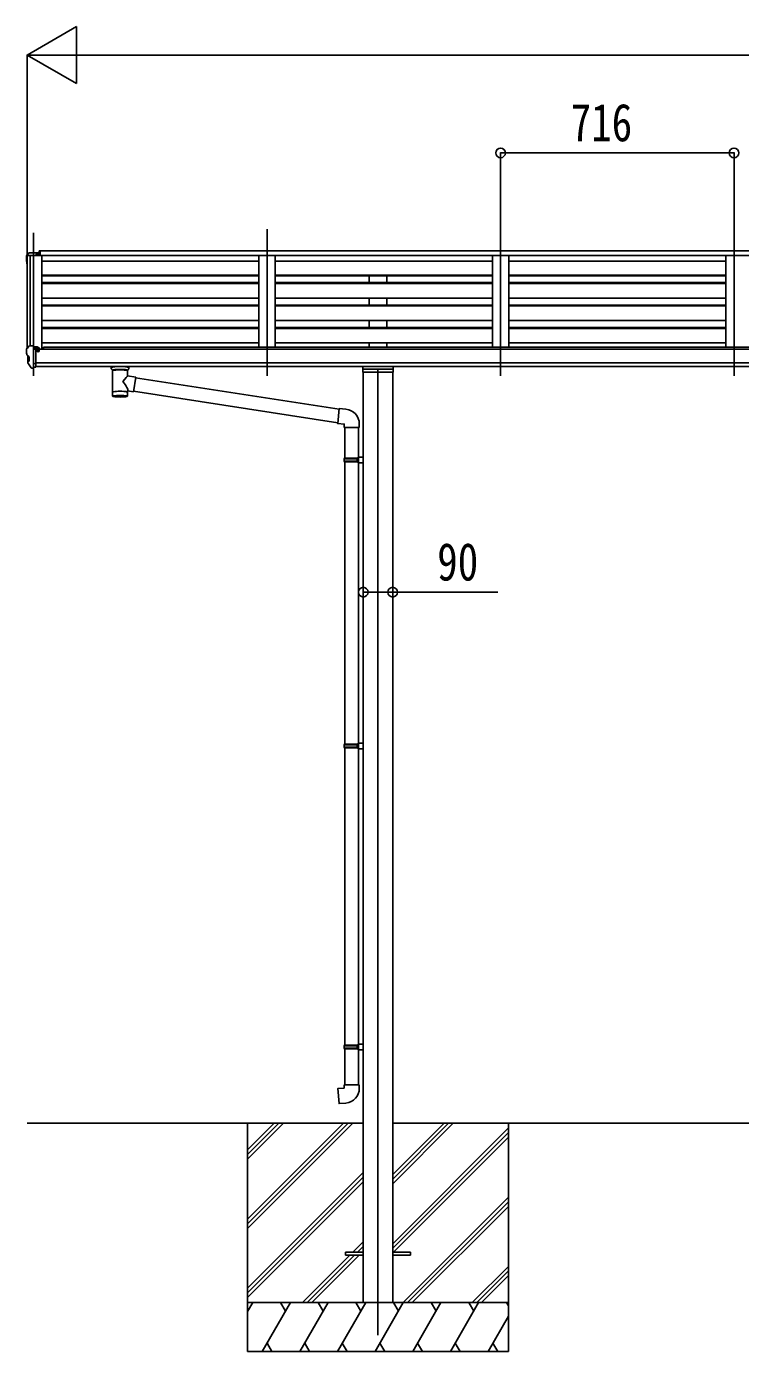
# Model space of a CAD drawing. Units: millimetres, scale not verified. Extents: x -14718 to 14718, y -10395 to 10395.
# Drawn here: x -2745 to -555, y -6038 to -1975 of the extents above; entities that cross this region are included whole.
import ezdxf
from ezdxf.enums import TextEntityAlignment as Align

# ---------------------------------------------------------------- set-up
doc = ezdxf.new("R2010")
doc.units = ezdxf.units.MM
doc.header["$LTSCALE"] = 50
for name, color, linetype in [('0-3_YKK_12', 2, 'Continuous'), ('0-4_YKK_13', 4, 'Continuous'), ('0-5_YKK_A1', 4, 'Continuous'), ('0-6_YKK_D', 6, 'Continuous')]:
    doc.layers.add(name, color=color, linetype=linetype)
doc.styles.add('ＭＳ ゴシック', font='')
doc.styles.get('ＭＳ ゴシック').set_extended_font_data('MS Gothic')

msp = doc.modelspace()

# ---------------------------------------------------------------- linework, layer by layer
at = {"layer": '0-3_YKK_12'}
for p, q in [((-2007.43, -3046.73), (-2007.43, -2596.93)), ((-1291.43, -3046.73), (-1291.43, -2596.93)), ((-575.43, -3046.73), (-575.43, -2596.93)), ((-2723.43, -3046.73), (-2723.43, -2607.63)), ((-1667.43, -3024.43), (-1667.43, -5987.5))]:
    msp.add_line(p, q, dxfattribs=at)
at = {"layer": '0-4_YKK_13'}
for p, q in [((-2745.43, -2678.39), (-2745.43, -2679.02)), ((-2738.52, -2669.59), (-2742.59, -2675.4)), ((-2735.43, -2669.02), (-2737.76, -2669.16)), ((-2735.43, -2669.02), (-2716.93, -2669.02)), ((-2723.43, -2677.1), (-2723.43, -2669.02)), ((-2716.93, -2669.02), (-2706.93, -2669.11)), ((-2716.93, -2677.1), (-2716.93, -2674.2)), ((-2706.93, -2674.2), (-2716.93, -2674.2)), ((-2706.93, -2674.2), (-2706.93, -2669.11)), ((-2706.43, -2662.65), (-2706.43, -2677.1)), ((-2706.43, -2662.65), (-2703.93, -2662.65)), ((-2705.43, -2662.65), (-2705.43, -2677.1)), ((-2745.43, -2964.19), (-2745.43, -2964.82)), ((-2738.52, -2955.39), (-2742.59, -2961.2)), ((-2723.43, -3023.32), (-2723.43, -2954.82)), ((-2721.93, -2955.74), (-2723.43, -2955.74)), ((-2716.93, -2964.56), (-2723.43, -2964.16)), ((-2721.93, -2955.74), (-2721.93, -2961.91)), ((-2712.25, -2957.24), (-2721.93, -2956.52)), ((-2721.93, -2959.51), (-2707.93, -2959.57)), ((-2711.43, -2959.55), (-2711.43, -2957.65)), ((-2706.93, -2960.67), (-2706.93, -2965)), ((-2743.94, -2982.15), (-2737.72, -2988.37)), ((-2741.2, -3004.63), (-2741.2, -2984.89)), ((-2737.43, -2989.07), (-2737.43, -3000.64)), ((-2712.46, -2969.74), (-2711.93, -2969.74)), ((-2711.93, -2969.74), (-2711.63, -2969.74)), ((-2731.05, -3021.51), (-2740.8, -3006.13)), ((-2724.93, -3023.23), (-2728.64, -3023)), ((-2724.93, -3023.23), (-2723.43, -3023.32)), ((-2723.43, -3021.12), (-2722.93, -3021.12)), ((-2722.93, -3021.12), (-2722.43, -3020.12)), ((-2716.93, -3020.12), (-2722.43, -3020.12)), ((-2485.41, -3024.14), (-2485.41, -3018.02)), ((-2481.31, -3028.64), (-2481.33, -3108.93)), ((-2435.51, -3046.21), (-2435.51, -3028.63)), ((-2410.29, -3050.12), (-2435.51, -3046.2)), ((-2431.41, -3024.14), (-2431.41, -3018.02)), ((-1710.93, -3025.69), (-1623.93, -3025.69)), ((-2410.29, -3050.12), (-2417.31, -3095.38)), ((-1786.72, -3148.92), (-2410.62, -3052.13)), ((-2435.5, -3108.93), (-2435.51, -3092.3)), ((-2435.51, -3092.55), (-2417.31, -3095.38)), ((-1790.39, -3190.86), (-2417.06, -3093.64)), ((-1765.71, -3148.74), (-1786.55, -3146.91)), ((-1770.63, -3204.48), (-1724.63, -3204.48)), ((-1768.63, -3204.48), (-1768.63, -3298.48)), ((-1726.63, -3204.48), (-1726.63, -3295.92)), ((-1724.63, -3204.48), (-1724.63, -3193.57)), ((-1770.63, -3300.48), (-1769.63, -3298.48)), ((-1770.63, -3300.48), (-1726.63, -3300.48)), ((-1770.63, -3300.48), (-1770.63, -3308.48)), ((-1770.63, -3308.48), (-1726.63, -3308.48)), ((-1770.63, -3308.48), (-1769.63, -3310.48)), ((-1769.63, -3298.48), (-1726.63, -3298.48)), ((-1769.63, -3310.48), (-1726.63, -3310.48)), ((-1768.63, -3310.48), (-1768.63, -4175.25)), ((-1731.11, -3300.48), (-1731.54, -3298.48)), ((-1728.63, -3295.98), (-1712.63, -3295.51)), ((-1728.63, -3297.98), (-1728.63, -3295.98)), ((-1728.63, -3297.98), (-1726.63, -3297.98)), ((-1728.63, -3312.98), (-1728.63, -3310.98)), ((-1728.63, -3312.98), (-1712.63, -3313.45)), ((-1726.63, -3313.04), (-1726.63, -4172.7)), ((-1712.63, -3295.51), (-1712.63, -3313.45)), ((-1770.63, -4177.25), (-1769.63, -4175.25)), ((-1770.63, -4177.25), (-1726.63, -4177.25)), ((-1770.63, -4177.25), (-1770.63, -4185.25)), ((-1769.63, -4175.25), (-1726.63, -4175.25)), ((-1731.11, -4177.25), (-1731.54, -4175.25)), ((-1728.63, -4172.75), (-1712.63, -4172.28)), ((-1728.63, -4174.75), (-1728.63, -4172.75)), ((-1728.63, -4174.75), (-1726.63, -4174.75)), ((-1712.63, -4172.28), (-1712.63, -4190.23)), ((-1770.63, -4185.25), (-1726.63, -4185.25)), ((-1770.63, -4185.25), (-1769.63, -4187.25)), ((-1769.63, -4187.25), (-1726.63, -4187.25)), ((-1768.63, -4187.25), (-1768.63, -5097.94)), ((-1728.63, -4189.75), (-1728.63, -4187.75)), ((-1728.63, -4189.75), (-1712.63, -4190.23)), ((-1726.63, -4189.81), (-1726.63, -5095.38)), ((-1770.63, -5099.94), (-1769.63, -5097.94)), ((-1770.63, -5099.94), (-1726.63, -5099.94)), ((-1770.63, -5099.94), (-1770.63, -5107.94)), ((-1770.63, -5107.94), (-1726.63, -5107.94)), ((-1770.63, -5107.94), (-1769.63, -5109.94)), ((-1769.63, -5097.94), (-1726.63, -5097.94)), ((-1769.63, -5109.94), (-1726.63, -5109.94)), ((-1768.63, -5109.94), (-1768.63, -5219.94)), ((-1731.11, -5099.94), (-1731.54, -5097.94)), ((-1728.63, -5095.44), (-1712.63, -5094.97)), ((-1728.63, -5097.44), (-1728.63, -5095.44)), ((-1728.63, -5097.44), (-1726.63, -5097.44)), ((-1728.63, -5112.44), (-1728.63, -5110.44)), ((-1728.63, -5112.44), (-1712.63, -5112.91)), ((-1726.63, -5112.5), (-1726.63, -5219.94)), ((-1712.63, -5094.97), (-1712.63, -5112.91)), ((-1770.63, -5219.94), (-1724.63, -5219.94)), ((-1770.63, -5229.94), (-1770.63, -5219.94)), ((-1724.63, -5219.94), (-1724.63, -5230.86)), ((-1767.43, -5733), (-1767.43, -5742)), ((-1767.43, -5733), (-1712.63, -5733)), ((-1767.43, -5742), (-1712.63, -5742)), ((-1622.23, -5733), (-1567.43, -5733)), ((-1622.23, -5742), (-1567.43, -5742)), ((-1567.43, -5733), (-1567.43, -5742))]:
    msp.add_line(p, q, dxfattribs=at)
for points in [[(-2723.43, -2954.82), (-2735.43, -2954.82), (-2737.76, -2954.97)], [(-2716.93, -3020.12), (-2716.93, -2961.91), (-2721.93, -2961.91)], [(-2712.25, -2957.24), (-2712.09, -2957.26), (-2711.93, -2957.29), (-2711.79, -2957.33), (-2711.66, -2957.38), (-2711.56, -2957.44), (-2711.49, -2957.51), (-2711.44, -2957.58), (-2711.43, -2957.65)], [(-2711.63, -2968.55), (-2711.63, -2969.74), (-2706.93, -2969.74)], [(-2706.93, -2968.12), (-2706.93, -2969.74), (-2706.46, -2969.74)], [(-2723.43, -3009.43), (-2720.27, -3009.02), (-2716.93, -3008.6)], [(-2485.37, -3024.19), (-2485.4, -3023.84), (-2485.15, -3022.88), (-2484.63, -3022), (-2483.83, -3021.16), (-2482.71, -3020.36), (-2481.31, -3019.64)], [(-2485.37, -3024.08), (-2485.4, -3024.44), (-2485.15, -3025.39), (-2484.63, -3026.28), (-2483.83, -3027.12), (-2482.71, -3027.91), (-2481.31, -3028.64)], [(-2435.51, -3019.65), (-2435.28, -3019.74), (-2433.92, -3020.48), (-2432.81, -3021.32), (-2432.05, -3022.19), (-2431.59, -3023.09), (-2431.42, -3023.98)], [(-2435.51, -3028.63), (-2435.28, -3028.53), (-2433.92, -3027.8), (-2432.81, -3026.95), (-2432.05, -3026.08), (-2431.59, -3025.18), (-2431.42, -3024.3)], [(-1620.93, -3018.02), (-1620.93, -3034.95), (-1713.93, -3034.95), (-1713.93, -3018.02)], [(-1786.55, -3146.91), (-1790.55, -3192.74), (-1770.63, -3194.48), (-1770.63, -3204.48)], [(-1731.11, -3300.48), (-1731.11, -3308.48), (-1731.54, -3310.48)], [(-1728.63, -3310.98), (-1726.63, -3310.98), (-1726.63, -3297.98)], [(-1731.11, -4177.25), (-1731.11, -4185.25), (-1731.54, -4187.25)], [(-1728.63, -4187.75), (-1726.63, -4187.75), (-1726.63, -4174.75)], [(-1731.11, -5099.94), (-1731.11, -5107.94), (-1731.54, -5109.94)], [(-1728.63, -5110.44), (-1726.63, -5110.44), (-1726.63, -5097.44)], [(-1765.71, -5275.69), (-1786.55, -5277.51), (-1790.55, -5231.69), (-1770.63, -5229.94)]]:
    msp.add_lwpolyline(points, dxfattribs=at)
for centre, radius, start, end in [((-2742.43, -2678.39), 3, 93, 180), ((-2543.43, -2679.02), 202, 180, 188.08549), ((-2737.7, -2670.16), 1, 93.5, 145), ((-2742.43, -2964.19), 3, 93, 180), ((-2552.94, -2964.82), 192.49, 180.0008, 184.60315), ((-2737.7, -2955.96), 1, 93.5, 145), ((-2741.82, -2980.03), 3, 184.60315, 225), ((-2738.2, -3004.63), 3, 93.29058, 210), ((-2738.43, -3000.64), 1, 273.29058, 0), ((-2738.43, -2989.07), 1, 0, 45), ((-2709.43, -2969.74), 2.5, 151.64236, 180), ((-2709.43, -2969.74), 2.5, 0, 151.64236), ((-2728.45, -3020.01), 3, 210, 266.5), ((-2468.34, -3069.35), 51.38, 92.46126, 104.61963), ((-2448.46, -3069.35), 51.38, 75.38037, 87.53874), ((-1769.63, -3193.57), 45, 0, 85), ((-1769.63, -5230.86), 45, 275, 0)]:
    msp.add_arc(centre, radius, start, end, dxfattribs=at)
for centre, major_axis, ratio, start_param, end_param in [((-2707.93, -2960.67), (-0.02, 1.1), 0.906239, 4.6917496, 6.2625459), ((-2458.41, -3029.83), (-22.91, -0.42), 0.072511, 4.711586, 6.2823824), ((-2458.39, -3028.2), (-22.91, -0.42), 0.072511, 4.711586, 6.2823824), ((-2458.44, -3028.21), (22.92, -0.42), 0.07247, 0.0008089, 1.5716053), ((-2458.44, -3029.83), (22.92, -0.42), 0.07247, 0.0008089, 1.5716053), ((-2455.86, -3068.41), (20.32, 22.25), 0.045535, 4.9756507, 6.2441899), ((-2447.41, -3024.14), (16, 0), 0.361356, 0, 0.0194874), ((-2447.41, -3024.14), (16, 0), 0.361356, 6.2636979, 6.2831853), ((-2458.41, -3065.76), (-22.81, 26.62), 0.234429, 3.1563334, 4.5976381), ((-2458.41, -3108.93), (22.92, 0), 0.101955, 6.2829723, 9.4248207), ((-2458.41, -3108.93), (22.92, 0), 0.101955, 3.1415499, 6.2833984), ((-2458.41, -3096.49), (22.91, 0), 0.122865, 6.2831853, 9.424778)]:
    msp.add_ellipse(centre, major_axis=major_axis, ratio=ratio, start_param=start_param, end_param=end_param, dxfattribs=at)
at = {"layer": '0-5_YKK_A1'}
for p, q in [((-2743.42, -2678.4), (-2743.43, -2961.37)), ((-2742.48, -2677.52), (-2734.65, -2677.11)), ((-2734.43, -2677.19), (-2734.43, -2954.82)), ((-2734.35, -2677.3), (-2733.73, -2678.92)), ((2269.07, -2677.1), (-2703.93, -2677.1)), ((-2698.43, -2677.1), (-2698.43, -2965)), ((-2032.43, -2958.3), (-2032.43, -2677.1)), ((-2032.43, -2677.1), (-1982.43, -2677.1)), ((-1982.43, -2958.3), (-1982.43, -2677.1)), ((-1316.43, -2677.1), (-1316.43, -2958.3)), ((-1316.43, -2677.1), (-1266.43, -2677.1)), ((-1266.43, -2677.1), (-1266.43, -2958.3)), ((-600.43, -2677.1), (-600.43, -2958.3)), ((-600.43, -2677.1), (-550.43, -2677.1)), ((-2698.43, -2694.38), (-2032.43, -2694.38)), ((-1982.43, -2694.38), (-1316.43, -2694.38)), ((-1266.43, -2694.38), (-600.43, -2694.38)), ((-2698.43, -2737.91), (-2032.43, -2737.91)), ((-2698.43, -2738.99), (-2032.43, -2738.99)), ((-2698.43, -2740.28), (-2032.43, -2740.28)), ((-2698.43, -2760.73), (-2032.43, -2760.73)), ((-1982.43, -2737.91), (-1316.43, -2737.91)), ((-1982.43, -2738.99), (-1316.43, -2738.99)), ((-1982.43, -2740.28), (-1316.43, -2740.28)), ((-1982.43, -2760.73), (-1316.43, -2760.73)), ((-1694.93, -2740.28), (-1694.93, -2760.73)), ((-1639.93, -2760.73), (-1639.93, -2740.28)), ((-1266.43, -2737.91), (-600.43, -2737.91)), ((-1266.43, -2738.99), (-600.43, -2738.99)), ((-1266.43, -2740.28), (-600.43, -2740.28)), ((-1266.43, -2760.73), (-600.43, -2760.73)), ((-2698.43, -2763.77), (-2032.43, -2763.77)), ((-1982.43, -2763.77), (-1316.43, -2763.77)), ((-1266.43, -2763.77), (-600.43, -2763.77)), ((-2698.43, -2808.42), (-2032.43, -2808.42)), ((-2698.43, -2829.23), (-2032.43, -2829.23)), ((-2698.43, -2832.26), (-2032.43, -2832.26)), ((-1982.43, -2808.42), (-1316.43, -2808.42)), ((-1982.43, -2829.23), (-1316.43, -2829.23)), ((-1982.43, -2832.26), (-1316.43, -2832.26)), ((-1694.93, -2808.42), (-1694.93, -2829.23)), ((-1639.93, -2829.23), (-1639.93, -2808.42)), ((-1266.43, -2808.42), (-600.43, -2808.42)), ((-1266.43, -2829.23), (-600.43, -2829.23)), ((-1266.43, -2832.26), (-600.43, -2832.26)), ((-2698.43, -2876.92), (-2032.43, -2876.92)), ((-1982.43, -2876.92), (-1316.43, -2876.92)), ((-1694.93, -2876.92), (-1694.93, -2897.72)), ((-1639.93, -2897.72), (-1639.93, -2876.92)), ((-1266.43, -2876.92), (-600.43, -2876.92)), ((-2698.43, -2897.72), (-2032.43, -2897.72)), ((-2698.43, -2900.75), (-2032.43, -2900.75)), ((-1982.43, -2897.72), (-1316.43, -2897.72)), ((-1982.43, -2900.76), (-1316.43, -2900.76)), ((-1266.43, -2897.72), (-600.43, -2897.72)), ((-1266.43, -2900.76), (-600.43, -2900.76)), ((2282.07, -2965), (-2716.93, -2965)), ((-2698.43, -2945.41), (-2032.43, -2945.41)), ((-2693.43, -2965), (-2693.43, -2958.3)), ((2258.57, -2958.3), (-2693.43, -2958.3)), ((-1982.43, -2945.41), (-1316.43, -2945.41)), ((-1694.93, -2945.41), (-1694.93, -2958.3)), ((-1639.93, -2958.3), (-1639.93, -2945.41)), ((-1266.43, -2945.41), (-600.43, -2945.41)), ((-2716.93, -3006.23), (2282.07, -3006.23)), ((2282.07, -3018.08), (-2716.93, -3018)), ((-1712.63, -3034.95), (-1712.63, -5887.5)), ((-1622.23, -3034.95), (-1622.23, -5887.5)), ((-2743.43, -5337.5), (-1712.63, -5337.5)), ((-2067.43, -5337.5), (-2067.43, -6037.5)), ((-2067.43, -5631.68), (-1773.25, -5337.5)), ((-2067.43, -5645.82), (-1759.11, -5337.5)), ((-2067.43, -5659.96), (-1744.97, -5337.5)), ((-2067.43, -5447.83), (-1957.1, -5337.5)), ((-2067.43, -5433.69), (-1971.24, -5337.5)), ((-2067.43, -5419.55), (-1985.38, -5337.5)), ((-1622.23, -5337.5), (1187.37, -5337.5)), ((-1622.23, -5523.13), (-1436.6, -5337.5)), ((-1622.23, -5508.99), (-1450.74, -5337.5)), ((-1622.23, -5494.85), (-1464.88, -5337.5)), ((-1622.23, -5706.98), (-1267.43, -5352.18)), ((-1267.43, -5337.5), (-1267.43, -6037.5)), ((-1622.23, -5721.12), (-1267.43, -5366.32)), ((-1619.97, -5733), (-1267.43, -5380.46)), ((-2067.43, -5843.81), (-1712.63, -5489.01)), ((-2067.43, -5857.95), (-1712.63, -5503.15)), ((-2067.43, -5872.09), (-1712.63, -5517.29)), ((-1590.62, -5887.5), (-1267.43, -5564.31)), ((-1576.48, -5887.5), (-1267.43, -5578.45)), ((-1562.34, -5887.5), (-1267.43, -5592.59)), ((-1744.49, -5733), (-1712.63, -5701.14)), ((-1730.35, -5733), (-1712.63, -5715.28)), ((-1898.99, -5887.5), (-1753.49, -5742)), ((-1884.85, -5887.5), (-1739.35, -5742)), ((-1870.7, -5887.5), (-1725.2, -5742)), ((-1716.2, -5733), (-1712.63, -5729.43)), ((-1378.49, -5887.5), (-1267.43, -5776.44)), ((-1364.35, -5887.5), (-1267.43, -5790.58)), ((-1350.2, -5887.5), (-1267.43, -5804.73)), ((-1267.43, -5887.5), (-2067.43, -5887.5)), ((-2067.43, -5915), (-2051.55, -5887.5)), ((-2022.68, -6037.5), (-1936.08, -5887.5)), ((-1951.08, -5913.48), (-1966.08, -5887.5)), ((-1907.21, -6037.5), (-1820.61, -5887.5)), ((-1835.61, -5913.48), (-1850.61, -5887.5)), ((-1791.74, -6037.5), (-1705.14, -5887.5)), ((-1720.14, -5913.48), (-1735.14, -5887.5)), ((-1676.27, -6037.5), (-1589.67, -5887.5)), ((-1604.67, -5913.48), (-1619.67, -5887.5)), ((-1560.8, -6037.5), (-1474.2, -5887.5)), ((-1489.2, -5913.48), (-1504.2, -5887.5)), ((-1445.33, -6037.5), (-1358.73, -5887.5)), ((-1388.73, -5887.5), (-1373.73, -5913.48)), ((-1273.26, -5887.5), (-1267.43, -5897.6)), ((-1329.86, -6037.5), (-1267.43, -5929.36)), ((-2007.69, -6011.52), (-1992.69, -6037.5)), ((-1892.22, -6011.52), (-1877.22, -6037.5)), ((-1776.74, -6011.52), (-1761.74, -6037.5)), ((-1661.27, -6011.52), (-1646.28, -6037.5)), ((-1545.8, -6011.52), (-1530.81, -6037.5)), ((-1430.33, -6011.52), (-1415.34, -6037.5)), ((-1314.87, -6011.52), (-1299.87, -6037.5)), ((-2067.43, -6037.5), (-1267.43, -6037.5))]:
    msp.add_line(p, q, dxfattribs=at)
for points in [[(-2733.73, -2954.82), (-2733.73, -2677.1), (-2698.43, -2677.1)], [(2269.07, -2662.65), (-2703.93, -2662.65), (-2703.93, -2677.1)]]:
    msp.add_lwpolyline(points, dxfattribs=at)
msp.add_circle((-2709.46, -2969.74), 3, dxfattribs=at)
for centre, radius, start, end in [((-2742.43, -2678.52), 1, 93, 173.32986), ((-2734.63, -2677.41), 0.301, 21.06327, 92.86679)]:
    msp.add_arc(centre, radius, start, end, dxfattribs=at)
at = {"layer": '0-6_YKK_D'}
for p, q in [((-2743.43, -2062.91), (-2591.88, -1975.41)), ((-2591.88, -2150.41), (-2591.88, -1975.41)), ((-2743.43, -2697.37), (-2743.43, -2061.91)), ((-2743.43, -2062.91), (-2591.88, -2150.41)), ((-2743.43, -2062.91), (-2440.32, -2062.91)), ((-2568.43, -2062.91), (2133.57, -2062.91)), ((-1291.43, -2643.37), (-1291.43, -2361.91)), ((-1291.43, -2362.91), (-575.43, -2362.91)), ((-575.43, -2643.37), (-575.43, -2361.91)), ((-1712.63, -3726.45), (-1712.63, -3708.64)), ((-1622.23, -3727.32), (-1622.23, -3708.64))]:
    msp.add_line(p, q, dxfattribs=at)
msp.add_lwpolyline([(-1712.63, -3709.64), (-1622.23, -3709.64), (-1299.83, -3709.64)], dxfattribs=at)
for centre in [(-1291.43, -2362.91), (-575.43, -2362.91), (-1712.63, -3709.64), (-1622.23, -3709.64)]:
    msp.add_circle(centre, 14.88, dxfattribs=at)

# ---------------------------------------------------------------- texts
at = {"layer": '0-6_YKK_D', "style": 'ＭＳ ゴシック', "width": 0.8}
for s, p in [('716', (-1076.23, -2361.91)), ('90', (-1485.63, -3708.64))]:
    msp.add_text(s, height=115.5, dxfattribs=at).set_placement(p, align=Align.BOTTOM_LEFT)

doc.saveas('drawing.dxf')
